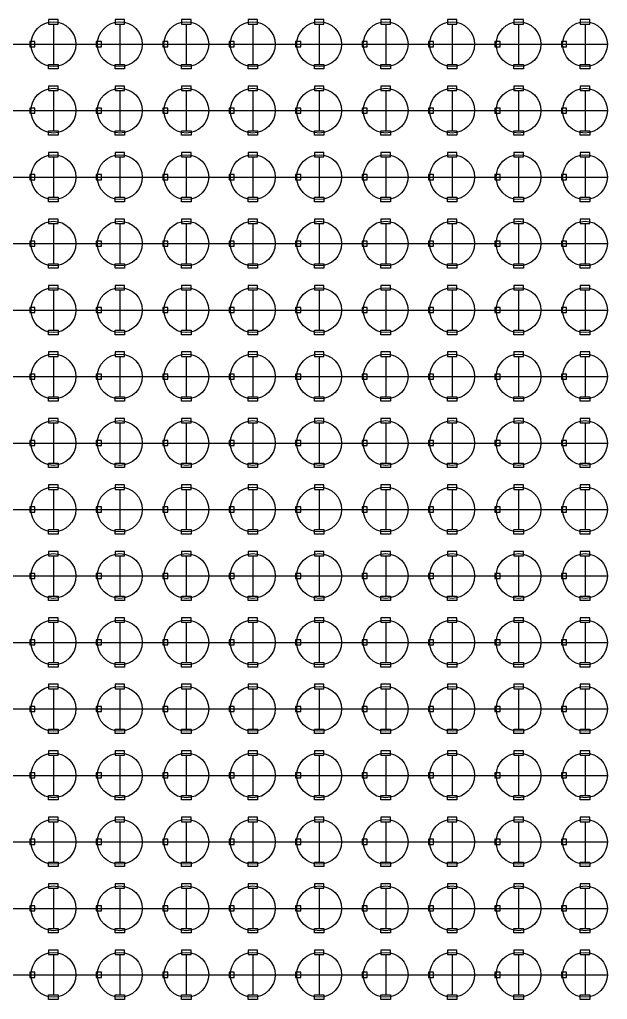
# Model space of a CAD drawing. Header units: millimetres. Extents: x -203 to 340, y -26 to 911.
# Drawn here: x 74.7 to 340.1, y -11.1 to 431.1 of the extents above; entities that cross this region are included whole.
import ezdxf

# ---------------------------------------------------------------- set-up
doc = ezdxf.new("R2010")
doc.units = ezdxf.units.MM
doc.layers.get('0').update_dxf_attribs({"linetype": 'CONTINUOUS'})

msp = doc.modelspace()

# ---------------------------------------------------------------- linework, layer by layer
for p, q in [((90, 429.1), (90, 410.9)), ((120, 429.1), (120, 410.9)), ((150, 429.1), (150, 410.9)), ((180, 429.1), (180, 410.9)), ((210, 429.1), (210, 410.9)), ((240, 429.1), (240, 410.9)), ((270, 429.1), (270, 410.9)), ((300, 429.1), (300, 410.9)), ((330, 429.1), (330, 410.9)), ((58.6, 420), (100.1, 420)), ((88.6, 420), (130.1, 420)), ((118.6, 420), (160.1, 420)), ((148.6, 420), (190.1, 420)), ((178.6, 420), (220.1, 420)), ((208.6, 420), (250.1, 420)), ((238.6, 420), (280.1, 420)), ((268.6, 420), (310.1, 420)), ((298.6, 420), (340.1, 420)), ((90, 399.1), (90, 380.9)), ((120, 399.1), (120, 380.9)), ((150, 399.1), (150, 380.9)), ((180, 399.1), (180, 380.9)), ((210, 399.1), (210, 380.9)), ((240, 399.1), (240, 380.9)), ((270, 399.1), (270, 380.9)), ((300, 399.1), (300, 380.9)), ((330, 399.1), (330, 380.9)), ((58.6, 390), (100.1, 390)), ((88.6, 390), (130.1, 390)), ((118.6, 390), (160.1, 390)), ((148.6, 390), (190.1, 390)), ((178.6, 390), (220.1, 390)), ((208.6, 390), (250.1, 390)), ((238.6, 390), (280.1, 390)), ((268.6, 390), (310.1, 390)), ((298.6, 390), (340.1, 390)), ((90, 369.1), (90, 350.9)), ((120, 369.1), (120, 350.9)), ((150, 369.1), (150, 350.9)), ((180, 369.1), (180, 350.9)), ((210, 369.1), (210, 350.9)), ((240, 369.1), (240, 350.9)), ((270, 369.1), (270, 350.9)), ((300, 369.1), (300, 350.9)), ((330, 369.1), (330, 350.9)), ((58.6, 360), (100.1, 360)), ((88.6, 360), (130.1, 360)), ((118.6, 360), (160.1, 360)), ((148.6, 360), (190.1, 360)), ((178.6, 360), (220.1, 360)), ((208.6, 360), (250.1, 360)), ((238.6, 360), (280.1, 360)), ((268.6, 360), (310.1, 360)), ((298.6, 360), (340.1, 360)), ((90, 339.1), (90, 320.9)), ((120, 339.1), (120, 320.9)), ((150, 339.1), (150, 320.9)), ((180, 339.1), (180, 320.9)), ((210, 339.1), (210, 320.9)), ((240, 339.1), (240, 320.9)), ((270, 339.1), (270, 320.9)), ((300, 339.1), (300, 320.9)), ((330, 339.1), (330, 320.9)), ((58.6, 330), (100.1, 330)), ((88.6, 330), (130.1, 330)), ((118.6, 330), (160.1, 330)), ((148.6, 330), (190.1, 330)), ((178.6, 330), (220.1, 330)), ((208.6, 330), (250.1, 330)), ((238.6, 330), (280.1, 330)), ((268.6, 330), (310.1, 330)), ((298.6, 330), (340.1, 330)), ((90, 309.1), (90, 290.9)), ((120, 309.1), (120, 290.9)), ((150, 309.1), (150, 290.9)), ((180, 309.1), (180, 290.9)), ((210, 309.1), (210, 290.9)), ((240, 309.1), (240, 290.9)), ((270, 309.1), (270, 290.9)), ((300, 309.1), (300, 290.9)), ((330, 309.1), (330, 290.9)), ((58.6, 300), (100.1, 300)), ((88.6, 300), (130.1, 300)), ((118.6, 300), (160.1, 300)), ((148.6, 300), (190.1, 300)), ((178.6, 300), (220.1, 300)), ((208.6, 300), (250.1, 300)), ((238.6, 300), (280.1, 300)), ((268.6, 300), (310.1, 300)), ((298.6, 300), (340.1, 300)), ((90, 279.1), (90, 260.9)), ((120, 279.1), (120, 260.9)), ((150, 279.1), (150, 260.9)), ((180, 279.1), (180, 260.9)), ((210, 279.1), (210, 260.9)), ((240, 279.1), (240, 260.9)), ((270, 279.1), (270, 260.9)), ((300, 279.1), (300, 260.9)), ((330, 279.1), (330, 260.9)), ((58.6, 270), (100.1, 270)), ((88.6, 270), (130.1, 270)), ((118.6, 270), (160.1, 270)), ((148.6, 270), (190.1, 270)), ((178.6, 270), (220.1, 270)), ((208.6, 270), (250.1, 270)), ((238.6, 270), (280.1, 270)), ((268.6, 270), (310.1, 270)), ((298.6, 270), (340.1, 270)), ((90, 249.1), (90, 230.9)), ((120, 249.1), (120, 230.9)), ((150, 249.1), (150, 230.9)), ((180, 249.1), (180, 230.9)), ((210, 249.1), (210, 230.9)), ((240, 249.1), (240, 230.9)), ((270, 249.1), (270, 230.9)), ((300, 249.1), (300, 230.9)), ((330, 249.1), (330, 230.9)), ((58.6, 240), (100.1, 240)), ((88.6, 240), (130.1, 240)), ((118.6, 240), (160.1, 240)), ((148.6, 240), (190.1, 240)), ((178.6, 240), (220.1, 240)), ((208.6, 240), (250.1, 240)), ((238.6, 240), (280.1, 240)), ((268.6, 240), (310.1, 240)), ((298.6, 240), (340.1, 240)), ((90, 219.1), (90, 200.9)), ((120, 219.1), (120, 200.9)), ((150, 219.1), (150, 200.9)), ((180, 219.1), (180, 200.9)), ((210, 219.1), (210, 200.9)), ((240, 219.1), (240, 200.9)), ((270, 219.1), (270, 200.9)), ((300, 219.1), (300, 200.9)), ((330, 219.1), (330, 200.9)), ((58.6, 210), (100.1, 210)), ((88.6, 210), (130.1, 210)), ((118.6, 210), (160.1, 210)), ((148.6, 210), (190.1, 210)), ((178.6, 210), (220.1, 210)), ((208.6, 210), (250.1, 210)), ((238.6, 210), (280.1, 210)), ((268.6, 210), (310.1, 210)), ((298.6, 210), (340.1, 210)), ((90, 189.1), (90, 170.9)), ((120, 189.1), (120, 170.9)), ((150, 189.1), (150, 170.9)), ((180, 189.1), (180, 170.9)), ((210, 189.1), (210, 170.9)), ((240, 189.1), (240, 170.9)), ((270, 189.1), (270, 170.9)), ((300, 189.1), (300, 170.9)), ((330, 189.1), (330, 170.9)), ((58.6, 180), (100.1, 180)), ((88.6, 180), (130.1, 180)), ((118.6, 180), (160.1, 180)), ((148.6, 180), (190.1, 180)), ((178.6, 180), (220.1, 180)), ((208.6, 180), (250.1, 180)), ((238.6, 180), (280.1, 180)), ((268.6, 180), (310.1, 180)), ((298.6, 180), (340.1, 180)), ((90, 159.1), (90, 140.9)), ((120, 159.1), (120, 140.9)), ((150, 159.1), (150, 140.9)), ((180, 159.1), (180, 140.9)), ((210, 159.1), (210, 140.9)), ((240, 159.1), (240, 140.9)), ((270, 159.1), (270, 140.9)), ((300, 159.1), (300, 140.9)), ((330, 159.1), (330, 140.9)), ((58.6, 150), (100.1, 150)), ((88.6, 150), (130.1, 150)), ((118.6, 150), (160.1, 150)), ((148.6, 150), (190.1, 150)), ((178.6, 150), (220.1, 150)), ((208.6, 150), (250.1, 150)), ((238.6, 150), (280.1, 150)), ((268.6, 150), (310.1, 150)), ((298.6, 150), (340.1, 150)), ((90, 129.1), (90, 110.9)), ((120, 129.1), (120, 110.9)), ((150, 129.1), (150, 110.9)), ((180, 129.1), (180, 110.9)), ((210, 129.1), (210, 110.9)), ((240, 129.1), (240, 110.9)), ((270, 129.1), (270, 110.9)), ((300, 129.1), (300, 110.9)), ((330, 129.1), (330, 110.9)), ((58.6, 120), (100.1, 120)), ((88.6, 120), (130.1, 120)), ((118.6, 120), (160.1, 120)), ((148.6, 120), (190.1, 120)), ((178.6, 120), (220.1, 120)), ((208.6, 120), (250.1, 120)), ((238.6, 120), (280.1, 120)), ((268.6, 120), (310.1, 120)), ((298.6, 120), (340.1, 120)), ((90, 99.1), (90, 80.9)), ((120, 99.1), (120, 80.9)), ((150, 99.1), (150, 80.9)), ((180, 99.1), (180, 80.9)), ((210, 99.1), (210, 80.9)), ((240, 99.1), (240, 80.9)), ((270, 99.1), (270, 80.9)), ((300, 99.1), (300, 80.9)), ((330, 99.1), (330, 80.9)), ((58.6, 90), (100.1, 90)), ((88.6, 90), (130.1, 90)), ((118.6, 90), (160.1, 90)), ((148.6, 90), (190.1, 90)), ((178.6, 90), (220.1, 90)), ((208.6, 90), (250.1, 90)), ((238.6, 90), (280.1, 90)), ((268.6, 90), (310.1, 90)), ((298.6, 90), (340.1, 90)), ((90, 69.1), (90, 50.9)), ((120, 69.1), (120, 50.9)), ((150, 69.1), (150, 50.9)), ((180, 69.1), (180, 50.9)), ((210, 69.1), (210, 50.9)), ((240, 69.1), (240, 50.9)), ((270, 69.1), (270, 50.9)), ((300, 69.1), (300, 50.9)), ((330, 69.1), (330, 50.9)), ((58.6, 60), (100.1, 60)), ((88.6, 60), (130.1, 60)), ((118.6, 60), (160.1, 60)), ((148.6, 60), (190.1, 60)), ((178.6, 60), (220.1, 60)), ((208.6, 60), (250.1, 60)), ((238.6, 60), (280.1, 60)), ((268.6, 60), (310.1, 60)), ((298.6, 60), (340.1, 60)), ((90, 39.1), (90, 20.9)), ((120, 39.1), (120, 20.9)), ((150, 39.1), (150, 20.9)), ((180, 39.1), (180, 20.9)), ((210, 39.1), (210, 20.9)), ((240, 39.1), (240, 20.9)), ((270, 39.1), (270, 20.9)), ((300, 39.1), (300, 20.9)), ((330, 39.1), (330, 20.9)), ((58.6, 30), (100.1, 30)), ((88.6, 30), (130.1, 30)), ((118.6, 30), (160.1, 30)), ((148.6, 30), (190.1, 30)), ((178.6, 30), (220.1, 30)), ((208.6, 30), (250.1, 30)), ((238.6, 30), (280.1, 30)), ((268.6, 30), (310.1, 30)), ((298.6, 30), (340.1, 30)), ((90, 9.1), (90, -9.1)), ((120, 9.1), (120, -9.1)), ((150, 9.1), (150, -9.1)), ((180, 9.1), (180, -9.1)), ((210, 9.1), (210, -9.1)), ((240, 9.1), (240, -9.1)), ((270, 9.1), (270, -9.1)), ((300, 9.1), (300, -9.1)), ((330, 9.1), (330, -9.1)), ((58.6, 0), (100.1, 0)), ((88.6, 0), (130.1, 0)), ((118.6, 0), (160.1, 0)), ((148.6, 0), (190.1, 0)), ((178.6, 0), (220.1, 0)), ((208.6, 0), (250.1, 0)), ((238.6, 0), (280.1, 0)), ((268.6, 0), (310.1, 0)), ((298.6, 0), (340.1, 0))]:
    msp.add_line(p, q)
for points in [[(87.85, 429.1), (92.15, 429.1), (92.15, 431.1), (87.85, 431.1)], [(117.85, 429.1), (122.15, 429.1), (122.15, 431.1), (117.85, 431.1)], [(147.85, 429.1), (152.15, 429.1), (152.15, 431.1), (147.85, 431.1)], [(177.85, 429.1), (182.15, 429.1), (182.15, 431.1), (177.85, 431.1)], [(207.85, 429.1), (212.15, 429.1), (212.15, 431.1), (207.85, 431.1)], [(237.85, 429.1), (242.15, 429.1), (242.15, 431.1), (237.85, 431.1)], [(267.85, 429.1), (272.15, 429.1), (272.15, 431.1), (267.85, 431.1)], [(297.85, 429.1), (302.15, 429.1), (302.15, 431.1), (297.85, 431.1)], [(327.85, 429.1), (332.15, 429.1), (332.15, 431.1), (327.85, 431.1)], [(79.35, 418.85), (81.65, 418.85), (81.65, 421.15), (79.35, 421.15)], [(109.35, 418.85), (111.65, 418.85), (111.65, 421.15), (109.35, 421.15)], [(139.35, 418.85), (141.65, 418.85), (141.65, 421.15), (139.35, 421.15)], [(169.35, 418.85), (171.65, 418.85), (171.65, 421.15), (169.35, 421.15)], [(199.35, 418.85), (201.65, 418.85), (201.65, 421.15), (199.35, 421.15)], [(229.35, 418.85), (231.65, 418.85), (231.65, 421.15), (229.35, 421.15)], [(259.35, 418.85), (261.65, 418.85), (261.65, 421.15), (259.35, 421.15)], [(289.35, 418.85), (291.65, 418.85), (291.65, 421.15), (289.35, 421.15)], [(319.35, 418.85), (321.65, 418.85), (321.65, 421.15), (319.35, 421.15)], [(87.85, 408.9), (87.85, 410.9), (92.15, 410.9), (92.15, 408.9)], [(117.85, 408.9), (117.85, 410.9), (122.15, 410.9), (122.15, 408.9)], [(147.85, 408.9), (147.85, 410.9), (152.15, 410.9), (152.15, 408.9)], [(177.85, 408.9), (177.85, 410.9), (182.15, 410.9), (182.15, 408.9)], [(207.85, 408.9), (207.85, 410.9), (212.15, 410.9), (212.15, 408.9)], [(237.85, 408.9), (237.85, 410.9), (242.15, 410.9), (242.15, 408.9)], [(267.85, 408.9), (267.85, 410.9), (272.15, 410.9), (272.15, 408.9)], [(297.85, 408.9), (297.85, 410.9), (302.15, 410.9), (302.15, 408.9)], [(327.85, 408.9), (327.85, 410.9), (332.15, 410.9), (332.15, 408.9)], [(87.85, 399.1), (92.15, 399.1), (92.15, 401.1), (87.85, 401.1)], [(117.85, 399.1), (122.15, 399.1), (122.15, 401.1), (117.85, 401.1)], [(147.85, 399.1), (152.15, 399.1), (152.15, 401.1), (147.85, 401.1)], [(177.85, 399.1), (182.15, 399.1), (182.15, 401.1), (177.85, 401.1)], [(207.85, 399.1), (212.15, 399.1), (212.15, 401.1), (207.85, 401.1)], [(237.85, 399.1), (242.15, 399.1), (242.15, 401.1), (237.85, 401.1)], [(267.85, 399.1), (272.15, 399.1), (272.15, 401.1), (267.85, 401.1)], [(297.85, 399.1), (302.15, 399.1), (302.15, 401.1), (297.85, 401.1)], [(327.85, 399.1), (332.15, 399.1), (332.15, 401.1), (327.85, 401.1)], [(79.35, 388.85), (81.65, 388.85), (81.65, 391.15), (79.35, 391.15)], [(109.35, 388.85), (111.65, 388.85), (111.65, 391.15), (109.35, 391.15)], [(139.35, 388.85), (141.65, 388.85), (141.65, 391.15), (139.35, 391.15)], [(169.35, 388.85), (171.65, 388.85), (171.65, 391.15), (169.35, 391.15)], [(199.35, 388.85), (201.65, 388.85), (201.65, 391.15), (199.35, 391.15)], [(229.35, 388.85), (231.65, 388.85), (231.65, 391.15), (229.35, 391.15)], [(259.35, 388.85), (261.65, 388.85), (261.65, 391.15), (259.35, 391.15)], [(289.35, 388.85), (291.65, 388.85), (291.65, 391.15), (289.35, 391.15)], [(319.35, 388.85), (321.65, 388.85), (321.65, 391.15), (319.35, 391.15)], [(87.85, 378.9), (87.85, 380.9), (92.15, 380.9), (92.15, 378.9)], [(117.85, 378.9), (117.85, 380.9), (122.15, 380.9), (122.15, 378.9)], [(147.85, 378.9), (147.85, 380.9), (152.15, 380.9), (152.15, 378.9)], [(177.85, 378.9), (177.85, 380.9), (182.15, 380.9), (182.15, 378.9)], [(207.85, 378.9), (207.85, 380.9), (212.15, 380.9), (212.15, 378.9)], [(237.85, 378.9), (237.85, 380.9), (242.15, 380.9), (242.15, 378.9)], [(267.85, 378.9), (267.85, 380.9), (272.15, 380.9), (272.15, 378.9)], [(297.85, 378.9), (297.85, 380.9), (302.15, 380.9), (302.15, 378.9)], [(327.85, 378.9), (327.85, 380.9), (332.15, 380.9), (332.15, 378.9)], [(87.85, 369.1), (92.15, 369.1), (92.15, 371.1), (87.85, 371.1)], [(117.85, 369.1), (122.15, 369.1), (122.15, 371.1), (117.85, 371.1)], [(147.85, 369.1), (152.15, 369.1), (152.15, 371.1), (147.85, 371.1)], [(177.85, 369.1), (182.15, 369.1), (182.15, 371.1), (177.85, 371.1)], [(207.85, 369.1), (212.15, 369.1), (212.15, 371.1), (207.85, 371.1)], [(237.85, 369.1), (242.15, 369.1), (242.15, 371.1), (237.85, 371.1)], [(267.85, 369.1), (272.15, 369.1), (272.15, 371.1), (267.85, 371.1)], [(297.85, 369.1), (302.15, 369.1), (302.15, 371.1), (297.85, 371.1)], [(327.85, 369.1), (332.15, 369.1), (332.15, 371.1), (327.85, 371.1)], [(79.35, 358.85), (81.65, 358.85), (81.65, 361.15), (79.35, 361.15)], [(109.35, 358.85), (111.65, 358.85), (111.65, 361.15), (109.35, 361.15)], [(139.35, 358.85), (141.65, 358.85), (141.65, 361.15), (139.35, 361.15)], [(169.35, 358.85), (171.65, 358.85), (171.65, 361.15), (169.35, 361.15)], [(199.35, 358.85), (201.65, 358.85), (201.65, 361.15), (199.35, 361.15)], [(229.35, 358.85), (231.65, 358.85), (231.65, 361.15), (229.35, 361.15)], [(259.35, 358.85), (261.65, 358.85), (261.65, 361.15), (259.35, 361.15)], [(289.35, 358.85), (291.65, 358.85), (291.65, 361.15), (289.35, 361.15)], [(319.35, 358.85), (321.65, 358.85), (321.65, 361.15), (319.35, 361.15)], [(87.85, 348.9), (87.85, 350.9), (92.15, 350.9), (92.15, 348.9)], [(117.85, 348.9), (117.85, 350.9), (122.15, 350.9), (122.15, 348.9)], [(147.85, 348.9), (147.85, 350.9), (152.15, 350.9), (152.15, 348.9)], [(177.85, 348.9), (177.85, 350.9), (182.15, 350.9), (182.15, 348.9)], [(207.85, 348.9), (207.85, 350.9), (212.15, 350.9), (212.15, 348.9)], [(237.85, 348.9), (237.85, 350.9), (242.15, 350.9), (242.15, 348.9)], [(267.85, 348.9), (267.85, 350.9), (272.15, 350.9), (272.15, 348.9)], [(297.85, 348.9), (297.85, 350.9), (302.15, 350.9), (302.15, 348.9)], [(327.85, 348.9), (327.85, 350.9), (332.15, 350.9), (332.15, 348.9)], [(87.85, 339.1), (92.15, 339.1), (92.15, 341.1), (87.85, 341.1)], [(117.85, 339.1), (122.15, 339.1), (122.15, 341.1), (117.85, 341.1)], [(147.85, 339.1), (152.15, 339.1), (152.15, 341.1), (147.85, 341.1)], [(177.85, 339.1), (182.15, 339.1), (182.15, 341.1), (177.85, 341.1)], [(207.85, 339.1), (212.15, 339.1), (212.15, 341.1), (207.85, 341.1)], [(237.85, 339.1), (242.15, 339.1), (242.15, 341.1), (237.85, 341.1)], [(267.85, 339.1), (272.15, 339.1), (272.15, 341.1), (267.85, 341.1)], [(297.85, 339.1), (302.15, 339.1), (302.15, 341.1), (297.85, 341.1)], [(327.85, 339.1), (332.15, 339.1), (332.15, 341.1), (327.85, 341.1)], [(79.35, 328.85), (81.65, 328.85), (81.65, 331.15), (79.35, 331.15)], [(109.35, 328.85), (111.65, 328.85), (111.65, 331.15), (109.35, 331.15)], [(139.35, 328.85), (141.65, 328.85), (141.65, 331.15), (139.35, 331.15)], [(169.35, 328.85), (171.65, 328.85), (171.65, 331.15), (169.35, 331.15)], [(199.35, 328.85), (201.65, 328.85), (201.65, 331.15), (199.35, 331.15)], [(229.35, 328.85), (231.65, 328.85), (231.65, 331.15), (229.35, 331.15)], [(259.35, 328.85), (261.65, 328.85), (261.65, 331.15), (259.35, 331.15)], [(289.35, 328.85), (291.65, 328.85), (291.65, 331.15), (289.35, 331.15)], [(319.35, 328.85), (321.65, 328.85), (321.65, 331.15), (319.35, 331.15)], [(87.85, 318.9), (87.85, 320.9), (92.15, 320.9), (92.15, 318.9)], [(117.85, 318.9), (117.85, 320.9), (122.15, 320.9), (122.15, 318.9)], [(147.85, 318.9), (147.85, 320.9), (152.15, 320.9), (152.15, 318.9)], [(177.85, 318.9), (177.85, 320.9), (182.15, 320.9), (182.15, 318.9)], [(207.85, 318.9), (207.85, 320.9), (212.15, 320.9), (212.15, 318.9)], [(237.85, 318.9), (237.85, 320.9), (242.15, 320.9), (242.15, 318.9)], [(267.85, 318.9), (267.85, 320.9), (272.15, 320.9), (272.15, 318.9)], [(297.85, 318.9), (297.85, 320.9), (302.15, 320.9), (302.15, 318.9)], [(327.85, 318.9), (327.85, 320.9), (332.15, 320.9), (332.15, 318.9)], [(87.85, 309.1), (92.15, 309.1), (92.15, 311.1), (87.85, 311.1)], [(117.85, 309.1), (122.15, 309.1), (122.15, 311.1), (117.85, 311.1)], [(147.85, 309.1), (152.15, 309.1), (152.15, 311.1), (147.85, 311.1)], [(177.85, 309.1), (182.15, 309.1), (182.15, 311.1), (177.85, 311.1)], [(207.85, 309.1), (212.15, 309.1), (212.15, 311.1), (207.85, 311.1)], [(237.85, 309.1), (242.15, 309.1), (242.15, 311.1), (237.85, 311.1)], [(267.85, 309.1), (272.15, 309.1), (272.15, 311.1), (267.85, 311.1)], [(297.85, 309.1), (302.15, 309.1), (302.15, 311.1), (297.85, 311.1)], [(327.85, 309.1), (332.15, 309.1), (332.15, 311.1), (327.85, 311.1)], [(79.35, 298.85), (81.65, 298.85), (81.65, 301.15), (79.35, 301.15)], [(109.35, 298.85), (111.65, 298.85), (111.65, 301.15), (109.35, 301.15)], [(139.35, 298.85), (141.65, 298.85), (141.65, 301.15), (139.35, 301.15)], [(169.35, 298.85), (171.65, 298.85), (171.65, 301.15), (169.35, 301.15)], [(199.35, 298.85), (201.65, 298.85), (201.65, 301.15), (199.35, 301.15)], [(229.35, 298.85), (231.65, 298.85), (231.65, 301.15), (229.35, 301.15)], [(259.35, 298.85), (261.65, 298.85), (261.65, 301.15), (259.35, 301.15)], [(289.35, 298.85), (291.65, 298.85), (291.65, 301.15), (289.35, 301.15)], [(319.35, 298.85), (321.65, 298.85), (321.65, 301.15), (319.35, 301.15)], [(87.85, 288.9), (87.85, 290.9), (92.15, 290.9), (92.15, 288.9)], [(117.85, 288.9), (117.85, 290.9), (122.15, 290.9), (122.15, 288.9)], [(147.85, 288.9), (147.85, 290.9), (152.15, 290.9), (152.15, 288.9)], [(177.85, 288.9), (177.85, 290.9), (182.15, 290.9), (182.15, 288.9)], [(207.85, 288.9), (207.85, 290.9), (212.15, 290.9), (212.15, 288.9)], [(237.85, 288.9), (237.85, 290.9), (242.15, 290.9), (242.15, 288.9)], [(267.85, 288.9), (267.85, 290.9), (272.15, 290.9), (272.15, 288.9)], [(297.85, 288.9), (297.85, 290.9), (302.15, 290.9), (302.15, 288.9)], [(327.85, 288.9), (327.85, 290.9), (332.15, 290.9), (332.15, 288.9)], [(87.85, 279.1), (92.15, 279.1), (92.15, 281.1), (87.85, 281.1)], [(117.85, 279.1), (122.15, 279.1), (122.15, 281.1), (117.85, 281.1)], [(147.85, 279.1), (152.15, 279.1), (152.15, 281.1), (147.85, 281.1)], [(177.85, 279.1), (182.15, 279.1), (182.15, 281.1), (177.85, 281.1)], [(207.85, 279.1), (212.15, 279.1), (212.15, 281.1), (207.85, 281.1)], [(237.85, 279.1), (242.15, 279.1), (242.15, 281.1), (237.85, 281.1)], [(267.85, 279.1), (272.15, 279.1), (272.15, 281.1), (267.85, 281.1)], [(297.85, 279.1), (302.15, 279.1), (302.15, 281.1), (297.85, 281.1)], [(327.85, 279.1), (332.15, 279.1), (332.15, 281.1), (327.85, 281.1)], [(79.35, 268.85), (81.65, 268.85), (81.65, 271.15), (79.35, 271.15)], [(109.35, 268.85), (111.65, 268.85), (111.65, 271.15), (109.35, 271.15)], [(139.35, 268.85), (141.65, 268.85), (141.65, 271.15), (139.35, 271.15)], [(169.35, 268.85), (171.65, 268.85), (171.65, 271.15), (169.35, 271.15)], [(199.35, 268.85), (201.65, 268.85), (201.65, 271.15), (199.35, 271.15)], [(229.35, 268.85), (231.65, 268.85), (231.65, 271.15), (229.35, 271.15)], [(259.35, 268.85), (261.65, 268.85), (261.65, 271.15), (259.35, 271.15)], [(289.35, 268.85), (291.65, 268.85), (291.65, 271.15), (289.35, 271.15)], [(319.35, 268.85), (321.65, 268.85), (321.65, 271.15), (319.35, 271.15)], [(87.85, 258.9), (87.85, 260.9), (92.15, 260.9), (92.15, 258.9)], [(117.85, 258.9), (117.85, 260.9), (122.15, 260.9), (122.15, 258.9)], [(147.85, 258.9), (147.85, 260.9), (152.15, 260.9), (152.15, 258.9)], [(177.85, 258.9), (177.85, 260.9), (182.15, 260.9), (182.15, 258.9)], [(207.85, 258.9), (207.85, 260.9), (212.15, 260.9), (212.15, 258.9)], [(237.85, 258.9), (237.85, 260.9), (242.15, 260.9), (242.15, 258.9)], [(267.85, 258.9), (267.85, 260.9), (272.15, 260.9), (272.15, 258.9)], [(297.85, 258.9), (297.85, 260.9), (302.15, 260.9), (302.15, 258.9)], [(327.85, 258.9), (327.85, 260.9), (332.15, 260.9), (332.15, 258.9)], [(87.85, 249.1), (92.15, 249.1), (92.15, 251.1), (87.85, 251.1)], [(117.85, 249.1), (122.15, 249.1), (122.15, 251.1), (117.85, 251.1)], [(147.85, 249.1), (152.15, 249.1), (152.15, 251.1), (147.85, 251.1)], [(177.85, 249.1), (182.15, 249.1), (182.15, 251.1), (177.85, 251.1)], [(207.85, 249.1), (212.15, 249.1), (212.15, 251.1), (207.85, 251.1)], [(237.85, 249.1), (242.15, 249.1), (242.15, 251.1), (237.85, 251.1)], [(267.85, 249.1), (272.15, 249.1), (272.15, 251.1), (267.85, 251.1)], [(297.85, 249.1), (302.15, 249.1), (302.15, 251.1), (297.85, 251.1)], [(327.85, 249.1), (332.15, 249.1), (332.15, 251.1), (327.85, 251.1)], [(79.35, 238.85), (81.65, 238.85), (81.65, 241.15), (79.35, 241.15)], [(109.35, 238.85), (111.65, 238.85), (111.65, 241.15), (109.35, 241.15)], [(139.35, 238.85), (141.65, 238.85), (141.65, 241.15), (139.35, 241.15)], [(169.35, 238.85), (171.65, 238.85), (171.65, 241.15), (169.35, 241.15)], [(199.35, 238.85), (201.65, 238.85), (201.65, 241.15), (199.35, 241.15)], [(229.35, 238.85), (231.65, 238.85), (231.65, 241.15), (229.35, 241.15)], [(259.35, 238.85), (261.65, 238.85), (261.65, 241.15), (259.35, 241.15)], [(289.35, 238.85), (291.65, 238.85), (291.65, 241.15), (289.35, 241.15)], [(319.35, 238.85), (321.65, 238.85), (321.65, 241.15), (319.35, 241.15)], [(87.85, 228.9), (87.85, 230.9), (92.15, 230.9), (92.15, 228.9)], [(117.85, 228.9), (117.85, 230.9), (122.15, 230.9), (122.15, 228.9)], [(147.85, 228.9), (147.85, 230.9), (152.15, 230.9), (152.15, 228.9)], [(177.85, 228.9), (177.85, 230.9), (182.15, 230.9), (182.15, 228.9)], [(207.85, 228.9), (207.85, 230.9), (212.15, 230.9), (212.15, 228.9)], [(237.85, 228.9), (237.85, 230.9), (242.15, 230.9), (242.15, 228.9)], [(267.85, 228.9), (267.85, 230.9), (272.15, 230.9), (272.15, 228.9)], [(297.85, 228.9), (297.85, 230.9), (302.15, 230.9), (302.15, 228.9)], [(327.85, 228.9), (327.85, 230.9), (332.15, 230.9), (332.15, 228.9)], [(87.85, 219.1), (92.15, 219.1), (92.15, 221.1), (87.85, 221.1)], [(117.85, 219.1), (122.15, 219.1), (122.15, 221.1), (117.85, 221.1)], [(147.85, 219.1), (152.15, 219.1), (152.15, 221.1), (147.85, 221.1)], [(177.85, 219.1), (182.15, 219.1), (182.15, 221.1), (177.85, 221.1)], [(207.85, 219.1), (212.15, 219.1), (212.15, 221.1), (207.85, 221.1)], [(237.85, 219.1), (242.15, 219.1), (242.15, 221.1), (237.85, 221.1)], [(267.85, 219.1), (272.15, 219.1), (272.15, 221.1), (267.85, 221.1)], [(297.85, 219.1), (302.15, 219.1), (302.15, 221.1), (297.85, 221.1)], [(327.85, 219.1), (332.15, 219.1), (332.15, 221.1), (327.85, 221.1)], [(79.35, 208.85), (81.65, 208.85), (81.65, 211.15), (79.35, 211.15)], [(109.35, 208.85), (111.65, 208.85), (111.65, 211.15), (109.35, 211.15)], [(139.35, 208.85), (141.65, 208.85), (141.65, 211.15), (139.35, 211.15)], [(169.35, 208.85), (171.65, 208.85), (171.65, 211.15), (169.35, 211.15)], [(199.35, 208.85), (201.65, 208.85), (201.65, 211.15), (199.35, 211.15)], [(229.35, 208.85), (231.65, 208.85), (231.65, 211.15), (229.35, 211.15)], [(259.35, 208.85), (261.65, 208.85), (261.65, 211.15), (259.35, 211.15)], [(289.35, 208.85), (291.65, 208.85), (291.65, 211.15), (289.35, 211.15)], [(319.35, 208.85), (321.65, 208.85), (321.65, 211.15), (319.35, 211.15)], [(87.85, 198.9), (87.85, 200.9), (92.15, 200.9), (92.15, 198.9)], [(117.85, 198.9), (117.85, 200.9), (122.15, 200.9), (122.15, 198.9)], [(147.85, 198.9), (147.85, 200.9), (152.15, 200.9), (152.15, 198.9)], [(177.85, 198.9), (177.85, 200.9), (182.15, 200.9), (182.15, 198.9)], [(207.85, 198.9), (207.85, 200.9), (212.15, 200.9), (212.15, 198.9)], [(237.85, 198.9), (237.85, 200.9), (242.15, 200.9), (242.15, 198.9)], [(267.85, 198.9), (267.85, 200.9), (272.15, 200.9), (272.15, 198.9)], [(297.85, 198.9), (297.85, 200.9), (302.15, 200.9), (302.15, 198.9)], [(327.85, 198.9), (327.85, 200.9), (332.15, 200.9), (332.15, 198.9)], [(87.85, 189.1), (92.15, 189.1), (92.15, 191.1), (87.85, 191.1)], [(117.85, 189.1), (122.15, 189.1), (122.15, 191.1), (117.85, 191.1)], [(147.85, 189.1), (152.15, 189.1), (152.15, 191.1), (147.85, 191.1)], [(177.85, 189.1), (182.15, 189.1), (182.15, 191.1), (177.85, 191.1)], [(207.85, 189.1), (212.15, 189.1), (212.15, 191.1), (207.85, 191.1)], [(237.85, 189.1), (242.15, 189.1), (242.15, 191.1), (237.85, 191.1)], [(267.85, 189.1), (272.15, 189.1), (272.15, 191.1), (267.85, 191.1)], [(297.85, 189.1), (302.15, 189.1), (302.15, 191.1), (297.85, 191.1)], [(327.85, 189.1), (332.15, 189.1), (332.15, 191.1), (327.85, 191.1)], [(79.35, 178.85), (81.65, 178.85), (81.65, 181.15), (79.35, 181.15)], [(109.35, 178.85), (111.65, 178.85), (111.65, 181.15), (109.35, 181.15)], [(139.35, 178.85), (141.65, 178.85), (141.65, 181.15), (139.35, 181.15)], [(169.35, 178.85), (171.65, 178.85), (171.65, 181.15), (169.35, 181.15)], [(199.35, 178.85), (201.65, 178.85), (201.65, 181.15), (199.35, 181.15)], [(229.35, 178.85), (231.65, 178.85), (231.65, 181.15), (229.35, 181.15)], [(259.35, 178.85), (261.65, 178.85), (261.65, 181.15), (259.35, 181.15)], [(289.35, 178.85), (291.65, 178.85), (291.65, 181.15), (289.35, 181.15)], [(319.35, 178.85), (321.65, 178.85), (321.65, 181.15), (319.35, 181.15)], [(87.85, 168.9), (87.85, 170.9), (92.15, 170.9), (92.15, 168.9)], [(117.85, 168.9), (117.85, 170.9), (122.15, 170.9), (122.15, 168.9)], [(147.85, 168.9), (147.85, 170.9), (152.15, 170.9), (152.15, 168.9)], [(177.85, 168.9), (177.85, 170.9), (182.15, 170.9), (182.15, 168.9)], [(207.85, 168.9), (207.85, 170.9), (212.15, 170.9), (212.15, 168.9)], [(237.85, 168.9), (237.85, 170.9), (242.15, 170.9), (242.15, 168.9)], [(267.85, 168.9), (267.85, 170.9), (272.15, 170.9), (272.15, 168.9)], [(297.85, 168.9), (297.85, 170.9), (302.15, 170.9), (302.15, 168.9)], [(327.85, 168.9), (327.85, 170.9), (332.15, 170.9), (332.15, 168.9)], [(87.85, 159.1), (92.15, 159.1), (92.15, 161.1), (87.85, 161.1)], [(117.85, 159.1), (122.15, 159.1), (122.15, 161.1), (117.85, 161.1)], [(147.85, 159.1), (152.15, 159.1), (152.15, 161.1), (147.85, 161.1)], [(177.85, 159.1), (182.15, 159.1), (182.15, 161.1), (177.85, 161.1)], [(207.85, 159.1), (212.15, 159.1), (212.15, 161.1), (207.85, 161.1)], [(237.85, 159.1), (242.15, 159.1), (242.15, 161.1), (237.85, 161.1)], [(267.85, 159.1), (272.15, 159.1), (272.15, 161.1), (267.85, 161.1)], [(297.85, 159.1), (302.15, 159.1), (302.15, 161.1), (297.85, 161.1)], [(327.85, 159.1), (332.15, 159.1), (332.15, 161.1), (327.85, 161.1)], [(79.35, 148.85), (81.65, 148.85), (81.65, 151.15), (79.35, 151.15)], [(109.35, 148.85), (111.65, 148.85), (111.65, 151.15), (109.35, 151.15)], [(139.35, 148.85), (141.65, 148.85), (141.65, 151.15), (139.35, 151.15)], [(169.35, 148.85), (171.65, 148.85), (171.65, 151.15), (169.35, 151.15)], [(199.35, 148.85), (201.65, 148.85), (201.65, 151.15), (199.35, 151.15)], [(229.35, 148.85), (231.65, 148.85), (231.65, 151.15), (229.35, 151.15)], [(259.35, 148.85), (261.65, 148.85), (261.65, 151.15), (259.35, 151.15)], [(289.35, 148.85), (291.65, 148.85), (291.65, 151.15), (289.35, 151.15)], [(319.35, 148.85), (321.65, 148.85), (321.65, 151.15), (319.35, 151.15)], [(87.85, 138.9), (87.85, 140.9), (92.15, 140.9), (92.15, 138.9)], [(117.85, 138.9), (117.85, 140.9), (122.15, 140.9), (122.15, 138.9)], [(147.85, 138.9), (147.85, 140.9), (152.15, 140.9), (152.15, 138.9)], [(177.85, 138.9), (177.85, 140.9), (182.15, 140.9), (182.15, 138.9)], [(207.85, 138.9), (207.85, 140.9), (212.15, 140.9), (212.15, 138.9)], [(237.85, 138.9), (237.85, 140.9), (242.15, 140.9), (242.15, 138.9)], [(267.85, 138.9), (267.85, 140.9), (272.15, 140.9), (272.15, 138.9)], [(297.85, 138.9), (297.85, 140.9), (302.15, 140.9), (302.15, 138.9)], [(327.85, 138.9), (327.85, 140.9), (332.15, 140.9), (332.15, 138.9)], [(87.85, 129.1), (92.15, 129.1), (92.15, 131.1), (87.85, 131.1)], [(117.85, 129.1), (122.15, 129.1), (122.15, 131.1), (117.85, 131.1)], [(147.85, 129.1), (152.15, 129.1), (152.15, 131.1), (147.85, 131.1)], [(177.85, 129.1), (182.15, 129.1), (182.15, 131.1), (177.85, 131.1)], [(207.85, 129.1), (212.15, 129.1), (212.15, 131.1), (207.85, 131.1)], [(237.85, 129.1), (242.15, 129.1), (242.15, 131.1), (237.85, 131.1)], [(267.85, 129.1), (272.15, 129.1), (272.15, 131.1), (267.85, 131.1)], [(297.85, 129.1), (302.15, 129.1), (302.15, 131.1), (297.85, 131.1)], [(327.85, 129.1), (332.15, 129.1), (332.15, 131.1), (327.85, 131.1)], [(79.35, 118.85), (81.65, 118.85), (81.65, 121.15), (79.35, 121.15)], [(109.35, 118.85), (111.65, 118.85), (111.65, 121.15), (109.35, 121.15)], [(139.35, 118.85), (141.65, 118.85), (141.65, 121.15), (139.35, 121.15)], [(169.35, 118.85), (171.65, 118.85), (171.65, 121.15), (169.35, 121.15)], [(199.35, 118.85), (201.65, 118.85), (201.65, 121.15), (199.35, 121.15)], [(229.35, 118.85), (231.65, 118.85), (231.65, 121.15), (229.35, 121.15)], [(259.35, 118.85), (261.65, 118.85), (261.65, 121.15), (259.35, 121.15)], [(289.35, 118.85), (291.65, 118.85), (291.65, 121.15), (289.35, 121.15)], [(319.35, 118.85), (321.65, 118.85), (321.65, 121.15), (319.35, 121.15)], [(87.85, 108.9), (87.85, 110.9), (92.15, 110.9), (92.15, 108.9)], [(117.85, 108.9), (117.85, 110.9), (122.15, 110.9), (122.15, 108.9)], [(147.85, 108.9), (147.85, 110.9), (152.15, 110.9), (152.15, 108.9)], [(177.85, 108.9), (177.85, 110.9), (182.15, 110.9), (182.15, 108.9)], [(207.85, 108.9), (207.85, 110.9), (212.15, 110.9), (212.15, 108.9)], [(237.85, 108.9), (237.85, 110.9), (242.15, 110.9), (242.15, 108.9)], [(267.85, 108.9), (267.85, 110.9), (272.15, 110.9), (272.15, 108.9)], [(297.85, 108.9), (297.85, 110.9), (302.15, 110.9), (302.15, 108.9)], [(327.85, 108.9), (327.85, 110.9), (332.15, 110.9), (332.15, 108.9)], [(87.85, 99.1), (92.15, 99.1), (92.15, 101.1), (87.85, 101.1)], [(117.85, 99.1), (122.15, 99.1), (122.15, 101.1), (117.85, 101.1)], [(147.85, 99.1), (152.15, 99.1), (152.15, 101.1), (147.85, 101.1)], [(177.85, 99.1), (182.15, 99.1), (182.15, 101.1), (177.85, 101.1)], [(207.85, 99.1), (212.15, 99.1), (212.15, 101.1), (207.85, 101.1)], [(237.85, 99.1), (242.15, 99.1), (242.15, 101.1), (237.85, 101.1)], [(267.85, 99.1), (272.15, 99.1), (272.15, 101.1), (267.85, 101.1)], [(297.85, 99.1), (302.15, 99.1), (302.15, 101.1), (297.85, 101.1)], [(327.85, 99.1), (332.15, 99.1), (332.15, 101.1), (327.85, 101.1)], [(79.35, 88.85), (81.65, 88.85), (81.65, 91.15), (79.35, 91.15)], [(109.35, 88.85), (111.65, 88.85), (111.65, 91.15), (109.35, 91.15)], [(139.35, 88.85), (141.65, 88.85), (141.65, 91.15), (139.35, 91.15)], [(169.35, 88.85), (171.65, 88.85), (171.65, 91.15), (169.35, 91.15)], [(199.35, 88.85), (201.65, 88.85), (201.65, 91.15), (199.35, 91.15)], [(229.35, 88.85), (231.65, 88.85), (231.65, 91.15), (229.35, 91.15)], [(259.35, 88.85), (261.65, 88.85), (261.65, 91.15), (259.35, 91.15)], [(289.35, 88.85), (291.65, 88.85), (291.65, 91.15), (289.35, 91.15)], [(319.35, 88.85), (321.65, 88.85), (321.65, 91.15), (319.35, 91.15)], [(87.85, 78.9), (87.85, 80.9), (92.15, 80.9), (92.15, 78.9)], [(117.85, 78.9), (117.85, 80.9), (122.15, 80.9), (122.15, 78.9)], [(147.85, 78.9), (147.85, 80.9), (152.15, 80.9), (152.15, 78.9)], [(177.85, 78.9), (177.85, 80.9), (182.15, 80.9), (182.15, 78.9)], [(207.85, 78.9), (207.85, 80.9), (212.15, 80.9), (212.15, 78.9)], [(237.85, 78.9), (237.85, 80.9), (242.15, 80.9), (242.15, 78.9)], [(267.85, 78.9), (267.85, 80.9), (272.15, 80.9), (272.15, 78.9)], [(297.85, 78.9), (297.85, 80.9), (302.15, 80.9), (302.15, 78.9)], [(327.85, 78.9), (327.85, 80.9), (332.15, 80.9), (332.15, 78.9)], [(87.85, 69.1), (92.15, 69.1), (92.15, 71.1), (87.85, 71.1)], [(117.85, 69.1), (122.15, 69.1), (122.15, 71.1), (117.85, 71.1)], [(147.85, 69.1), (152.15, 69.1), (152.15, 71.1), (147.85, 71.1)], [(177.85, 69.1), (182.15, 69.1), (182.15, 71.1), (177.85, 71.1)], [(207.85, 69.1), (212.15, 69.1), (212.15, 71.1), (207.85, 71.1)], [(237.85, 69.1), (242.15, 69.1), (242.15, 71.1), (237.85, 71.1)], [(267.85, 69.1), (272.15, 69.1), (272.15, 71.1), (267.85, 71.1)], [(297.85, 69.1), (302.15, 69.1), (302.15, 71.1), (297.85, 71.1)], [(327.85, 69.1), (332.15, 69.1), (332.15, 71.1), (327.85, 71.1)], [(79.35, 58.85), (81.65, 58.85), (81.65, 61.15), (79.35, 61.15)], [(109.35, 58.85), (111.65, 58.85), (111.65, 61.15), (109.35, 61.15)], [(139.35, 58.85), (141.65, 58.85), (141.65, 61.15), (139.35, 61.15)], [(169.35, 58.85), (171.65, 58.85), (171.65, 61.15), (169.35, 61.15)], [(199.35, 58.85), (201.65, 58.85), (201.65, 61.15), (199.35, 61.15)], [(229.35, 58.85), (231.65, 58.85), (231.65, 61.15), (229.35, 61.15)], [(259.35, 58.85), (261.65, 58.85), (261.65, 61.15), (259.35, 61.15)], [(289.35, 58.85), (291.65, 58.85), (291.65, 61.15), (289.35, 61.15)], [(319.35, 58.85), (321.65, 58.85), (321.65, 61.15), (319.35, 61.15)], [(87.85, 48.9), (87.85, 50.9), (92.15, 50.9), (92.15, 48.9)], [(117.85, 48.9), (117.85, 50.9), (122.15, 50.9), (122.15, 48.9)], [(147.85, 48.9), (147.85, 50.9), (152.15, 50.9), (152.15, 48.9)], [(177.85, 48.9), (177.85, 50.9), (182.15, 50.9), (182.15, 48.9)], [(207.85, 48.9), (207.85, 50.9), (212.15, 50.9), (212.15, 48.9)], [(237.85, 48.9), (237.85, 50.9), (242.15, 50.9), (242.15, 48.9)], [(267.85, 48.9), (267.85, 50.9), (272.15, 50.9), (272.15, 48.9)], [(297.85, 48.9), (297.85, 50.9), (302.15, 50.9), (302.15, 48.9)], [(327.85, 48.9), (327.85, 50.9), (332.15, 50.9), (332.15, 48.9)], [(87.85, 39.1), (92.15, 39.1), (92.15, 41.1), (87.85, 41.1)], [(117.85, 39.1), (122.15, 39.1), (122.15, 41.1), (117.85, 41.1)], [(147.85, 39.1), (152.15, 39.1), (152.15, 41.1), (147.85, 41.1)], [(177.85, 39.1), (182.15, 39.1), (182.15, 41.1), (177.85, 41.1)], [(207.85, 39.1), (212.15, 39.1), (212.15, 41.1), (207.85, 41.1)], [(237.85, 39.1), (242.15, 39.1), (242.15, 41.1), (237.85, 41.1)], [(267.85, 39.1), (272.15, 39.1), (272.15, 41.1), (267.85, 41.1)], [(297.85, 39.1), (302.15, 39.1), (302.15, 41.1), (297.85, 41.1)], [(327.85, 39.1), (332.15, 39.1), (332.15, 41.1), (327.85, 41.1)], [(79.35, 28.85), (81.65, 28.85), (81.65, 31.15), (79.35, 31.15)], [(109.35, 28.85), (111.65, 28.85), (111.65, 31.15), (109.35, 31.15)], [(139.35, 28.85), (141.65, 28.85), (141.65, 31.15), (139.35, 31.15)], [(169.35, 28.85), (171.65, 28.85), (171.65, 31.15), (169.35, 31.15)], [(199.35, 28.85), (201.65, 28.85), (201.65, 31.15), (199.35, 31.15)], [(229.35, 28.85), (231.65, 28.85), (231.65, 31.15), (229.35, 31.15)], [(259.35, 28.85), (261.65, 28.85), (261.65, 31.15), (259.35, 31.15)], [(289.35, 28.85), (291.65, 28.85), (291.65, 31.15), (289.35, 31.15)], [(319.35, 28.85), (321.65, 28.85), (321.65, 31.15), (319.35, 31.15)], [(87.85, 18.9), (87.85, 20.9), (92.15, 20.9), (92.15, 18.9)], [(117.85, 18.9), (117.85, 20.9), (122.15, 20.9), (122.15, 18.9)], [(147.85, 18.9), (147.85, 20.9), (152.15, 20.9), (152.15, 18.9)], [(177.85, 18.9), (177.85, 20.9), (182.15, 20.9), (182.15, 18.9)], [(207.85, 18.9), (207.85, 20.9), (212.15, 20.9), (212.15, 18.9)], [(237.85, 18.9), (237.85, 20.9), (242.15, 20.9), (242.15, 18.9)], [(267.85, 18.9), (267.85, 20.9), (272.15, 20.9), (272.15, 18.9)], [(297.85, 18.9), (297.85, 20.9), (302.15, 20.9), (302.15, 18.9)], [(327.85, 18.9), (327.85, 20.9), (332.15, 20.9), (332.15, 18.9)], [(87.85, 9.1), (92.15, 9.1), (92.15, 11.1), (87.85, 11.1)], [(117.85, 9.1), (122.15, 9.1), (122.15, 11.1), (117.85, 11.1)], [(147.85, 9.1), (152.15, 9.1), (152.15, 11.1), (147.85, 11.1)], [(177.85, 9.1), (182.15, 9.1), (182.15, 11.1), (177.85, 11.1)], [(207.85, 9.1), (212.15, 9.1), (212.15, 11.1), (207.85, 11.1)], [(237.85, 9.1), (242.15, 9.1), (242.15, 11.1), (237.85, 11.1)], [(267.85, 9.1), (272.15, 9.1), (272.15, 11.1), (267.85, 11.1)], [(297.85, 9.1), (302.15, 9.1), (302.15, 11.1), (297.85, 11.1)], [(327.85, 9.1), (332.15, 9.1), (332.15, 11.1), (327.85, 11.1)], [(79.35, -1.15), (81.65, -1.15), (81.65, 1.15), (79.35, 1.15)], [(109.35, -1.15), (111.65, -1.15), (111.65, 1.15), (109.35, 1.15)], [(139.35, -1.15), (141.65, -1.15), (141.65, 1.15), (139.35, 1.15)], [(169.35, -1.15), (171.65, -1.15), (171.65, 1.15), (169.35, 1.15)], [(199.35, -1.15), (201.65, -1.15), (201.65, 1.15), (199.35, 1.15)], [(229.35, -1.15), (231.65, -1.15), (231.65, 1.15), (229.35, 1.15)], [(259.35, -1.15), (261.65, -1.15), (261.65, 1.15), (259.35, 1.15)], [(289.35, -1.15), (291.65, -1.15), (291.65, 1.15), (289.35, 1.15)], [(319.35, -1.15), (321.65, -1.15), (321.65, 1.15), (319.35, 1.15)], [(87.85, -11.1), (87.85, -9.1), (92.15, -9.1), (92.15, -11.1)], [(117.85, -11.1), (117.85, -9.1), (122.15, -9.1), (122.15, -11.1)], [(147.85, -11.1), (147.85, -9.1), (152.15, -9.1), (152.15, -11.1)], [(177.85, -11.1), (177.85, -9.1), (182.15, -9.1), (182.15, -11.1)], [(207.85, -11.1), (207.85, -9.1), (212.15, -9.1), (212.15, -11.1)], [(237.85, -11.1), (237.85, -9.1), (242.15, -9.1), (242.15, -11.1)], [(267.85, -11.1), (267.85, -9.1), (272.15, -9.1), (272.15, -11.1)], [(297.85, -11.1), (297.85, -9.1), (302.15, -9.1), (302.15, -11.1)], [(327.85, -11.1), (327.85, -9.1), (332.15, -9.1), (332.15, -11.1)]]:
    msp.add_lwpolyline(points, close=True)
for centre in [(90, 420), (120, 420), (150, 420), (180, 420), (210, 420), (240, 420), (270, 420), (300, 420), (330, 420), (90, 390), (120, 390), (150, 390), (180, 390), (210, 390), (240, 390), (270, 390), (300, 390), (330, 390), (90, 360), (120, 360), (150, 360), (180, 360), (210, 360), (240, 360), (270, 360), (300, 360), (330, 360), (90, 330), (120, 330), (150, 330), (180, 330), (210, 330), (240, 330), (270, 330), (300, 330), (330, 330), (90, 300), (120, 300), (150, 300), (180, 300), (210, 300), (240, 300), (270, 300), (300, 300), (330, 300), (90, 270), (120, 270), (150, 270), (180, 270), (210, 270), (240, 270), (270, 270), (300, 270), (330, 270), (90, 240), (120, 240), (150, 240), (180, 240), (210, 240), (240, 240), (270, 240), (300, 240), (330, 240), (90, 210), (120, 210), (150, 210), (180, 210), (210, 210), (240, 210), (270, 210), (300, 210), (330, 210), (90, 180), (120, 180), (150, 180), (180, 180), (210, 180), (240, 180), (270, 180), (300, 180), (330, 180), (90, 150), (120, 150), (150, 150), (180, 150), (210, 150), (240, 150), (270, 150), (300, 150), (330, 150), (90, 120), (120, 120), (150, 120), (180, 120), (210, 120), (240, 120), (270, 120), (300, 120), (330, 120), (90, 90), (120, 90), (150, 90), (180, 90), (210, 90), (240, 90), (270, 90), (300, 90), (330, 90), (90, 60), (120, 60), (150, 60), (180, 60), (210, 60), (240, 60), (270, 60), (300, 60), (330, 60), (90, 30), (120, 30), (150, 30), (180, 30), (210, 30), (240, 30), (270, 30), (300, 30), (330, 30), (90, 0), (120, 0), (150, 0), (180, 0), (210, 0), (240, 0), (270, 0), (300, 0), (330, 0)]:
    msp.add_circle(centre, 10.1)

doc.saveas('drawing.dxf')
